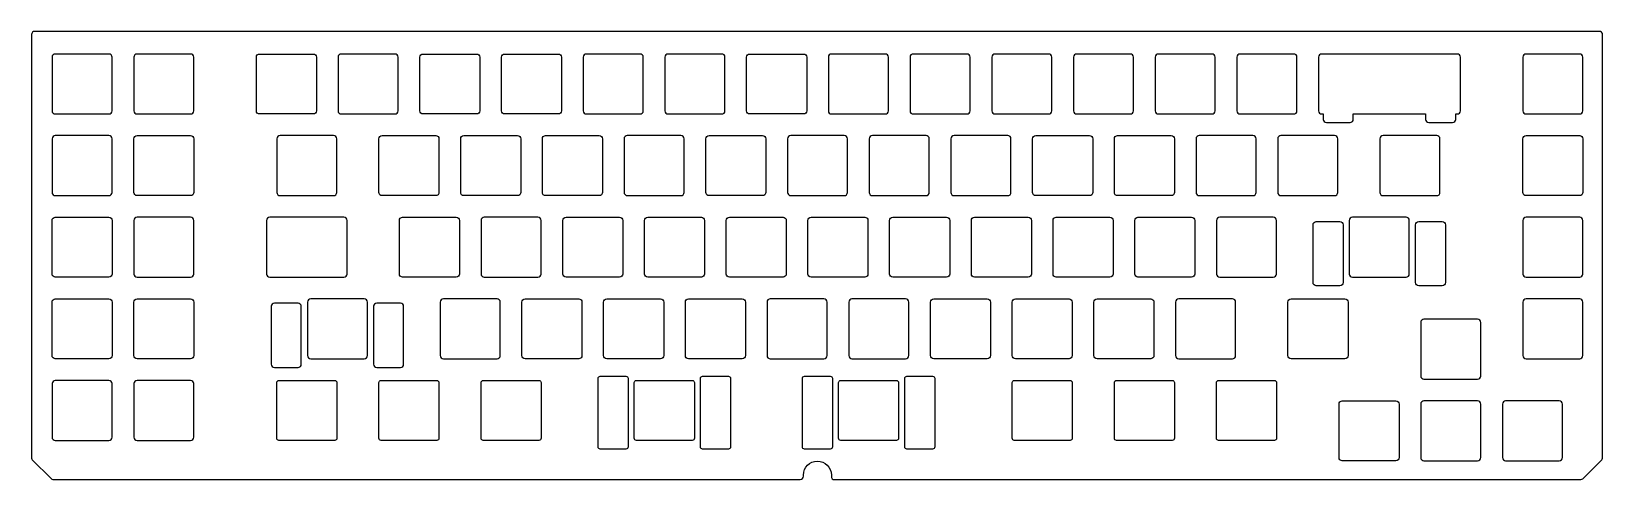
# Model space of a CAD drawing. Header units: millimetres. Extents: x -2 to 364, y -102 to 3.
import ezdxf

# ---------------------------------------------------------------- set-up
doc = ezdxf.new("R2010")
doc.units = ezdxf.units.MM
doc.layers.get('0').update_dxf_attribs({"linetype": 'CONTINUOUS'})

msp = doc.modelspace()

# ---------------------------------------------------------------- linework, layer by layer
for points in [[(358.96, -101.87, 0.16404), (359.39, -101.66), (363.8, -97.24, 0.147897), (364.01, -96.86), (364.01, 2, 0.414214), (363.26, 2.75), (-1.54, 2.75, 0.414214), (-2.29, 2), (-2.29, -96.86, 0.147922), (-2.09, -97.24), (2.28, -101.61, 0.14793), (2.66, -101.81), (176.95, -101.81, 0.414214), (177.7, -101.06), (177.7, -100.81, -1), (184.2, -100.81), (184.2, -101.12, 0.414214), (184.95, -101.87)], [(3.28, -2.53, 0.414214), (2.52, -3.28), (2.52, -15.78, 0.414214), (3.28, -16.53), (15.78, -16.53, 0.414214), (16.52, -15.78), (16.52, -3.28, 0.414214), (15.78, -2.53)], [(34.83, -16.53, 0.414214), (35.58, -15.78), (35.58, -3.28, 0.414214), (34.83, -2.53), (22.32, -2.53, 0.414214), (21.58, -3.28), (21.58, -15.78, 0.414214), (22.32, -16.53)], [(63.4, -16.53), (50.9, -16.53, -0.414214), (50.15, -15.78), (50.15, -3.28, -0.414214), (50.9, -2.53), (63.4, -2.53, -0.414214), (64.15, -3.28), (64.15, -15.78, -0.414214)], [(69.95, -2.53, 0.414214), (69.2, -3.28), (69.2, -15.78, 0.414214), (69.95, -16.53), (82.45, -16.53, 0.414214), (83.2, -15.78), (83.2, -3.28, 0.414214), (82.45, -2.53)], [(88.25, -3.28, -0.414214), (89, -2.53), (101.5, -2.53, -0.414214), (102.25, -3.28), (102.25, -15.78, -0.414214), (101.5, -16.53), (89, -16.53, -0.414214), (88.25, -15.78)], [(107.3, -3.28, -0.414214), (108.05, -2.53), (120.55, -2.53, -0.414214), (121.3, -3.28), (121.3, -15.78, -0.414214), (120.55, -16.53), (108.05, -16.53, -0.414214), (107.3, -15.78)], [(126.35, -15.78, 0.414214), (127.1, -16.53), (139.6, -16.53, 0.414214), (140.35, -15.78), (140.35, -3.28, 0.414214), (139.6, -2.53), (127.1, -2.53, 0.414214), (126.35, -3.28)], [(145.4, -3.28), (145.4, -15.78, 0.414214), (146.15, -16.53), (158.65, -16.53, 0.414214), (159.4, -15.78), (159.4, -3.28, 0.414214), (158.65, -2.53), (146.15, -2.53, 0.414214)], [(165.2, -2.53), (177.7, -2.53, -0.414214), (178.45, -3.28), (178.45, -15.78, -0.414214), (177.7, -16.53), (165.2, -16.53, -0.414214), (164.45, -15.78), (164.45, -3.28, -0.414214)], [(183.5, -3.28), (183.5, -15.78, 0.414214), (184.25, -16.53), (196.75, -16.53, 0.414214), (197.5, -15.78), (197.5, -3.28, 0.414214), (196.75, -2.53), (184.25, -2.53, 0.414214)], [(203.3, -2.53, 0.414214), (202.55, -3.28), (202.55, -15.78, 0.414214), (203.3, -16.53), (215.8, -16.53, 0.414214), (216.55, -15.78), (216.55, -3.28, 0.414214), (215.8, -2.53)], [(222.35, -2.53, 0.414214), (221.6, -3.28), (221.6, -15.78, 0.414214), (222.35, -16.53), (234.85, -16.53, 0.414214), (235.6, -15.78), (235.6, -3.28, 0.414214), (234.85, -2.53)], [(253.9, -2.53), (241.4, -2.53, 0.414214), (240.65, -3.28), (240.65, -15.78, 0.414214), (241.4, -16.53), (253.9, -16.53, 0.414214), (254.65, -15.78), (254.65, -3.28, 0.414214)], [(259.7, -15.78, 0.414214), (260.45, -16.53), (272.95, -16.53, 0.414214), (273.7, -15.78), (273.7, -3.28, 0.414214), (272.95, -2.53), (260.45, -2.53, 0.414214), (259.7, -3.28)], [(292, -2.53), (279.5, -2.53, 0.414214), (278.75, -3.28), (278.75, -15.78, 0.414214), (279.5, -16.53), (292, -16.53, 0.414214), (292.75, -15.78), (292.75, -3.28, 0.414214)], [(305.89, -17.78), (305.89, -16.53), (322.76, -16.53), (322.76, -17.78, 0.414214), (323.51, -18.53), (329.01, -18.53, 0.414214), (329.76, -17.78), (329.76, -16.53), (330.1, -16.53, 0.414214), (330.85, -15.78), (330.85, -3.28, 0.414214), (330.1, -2.53), (298.55, -2.53, 0.414214), (297.8, -3.28), (297.8, -15.78, 0.414214), (298.55, -16.53), (298.89, -16.53), (298.89, -17.78, 0.414214), (299.64, -18.53), (305.14, -18.53, 0.414214)], [(345.42, -15.78, 0.414214), (346.18, -16.53), (358.67, -16.53, 0.414214), (359.42, -15.78), (359.42, -3.28, 0.414214), (358.67, -2.53), (346.18, -2.53, 0.414214), (345.42, -3.28)], [(2.52, -22.32), (2.52, -34.83, 0.414214), (3.28, -35.58), (15.78, -35.58, 0.414214), (16.52, -34.83), (16.52, -22.32, 0.414214), (15.78, -21.58), (3.28, -21.58, 0.414214)], [(34.83, -21.58, -0.414214), (35.58, -22.32), (35.58, -34.83, -0.414214), (34.83, -35.58), (22.32, -35.58, -0.414214), (21.58, -34.83), (21.58, -22.32, -0.414214), (22.32, -21.58)], [(55.66, -21.58, 0.414214), (54.91, -22.32), (54.91, -34.83, 0.414214), (55.66, -35.58), (68.16, -35.58, 0.414214), (68.91, -34.83), (68.91, -22.32, 0.414214), (68.16, -21.58)], [(92.72, -22.32), (92.72, -34.83, -0.414214), (91.97, -35.58), (79.47, -35.58, -0.414214), (78.72, -34.83), (78.72, -22.32, -0.414214), (79.47, -21.58), (91.97, -21.58, -0.414214)], [(98.53, -35.58, -0.414214), (97.78, -34.83), (97.78, -22.32, -0.414214), (98.53, -21.58), (111.03, -21.58, -0.414214), (111.78, -22.32), (111.78, -34.83, -0.414214), (111.03, -35.58)], [(130.82, -34.83, -0.414214), (130.07, -35.58), (117.58, -35.58, -0.414214), (116.83, -34.83), (116.83, -22.32, -0.414214), (117.58, -21.58), (130.07, -21.58, -0.414214), (130.82, -22.32)], [(149.12, -35.58, 0.414214), (149.88, -34.83), (149.88, -22.32, 0.414214), (149.12, -21.58), (136.62, -21.58, 0.414214), (135.88, -22.32), (135.88, -34.83, 0.414214), (136.62, -35.58)], [(168.93, -34.83, -0.414214), (168.18, -35.58), (155.68, -35.58, -0.414214), (154.93, -34.83), (154.93, -22.32, -0.414214), (155.68, -21.58), (168.18, -21.58, -0.414214), (168.93, -22.32)], [(173.98, -22.32), (173.98, -34.83, 0.414214), (174.72, -35.58), (187.22, -35.58, 0.414214), (187.97, -34.83), (187.97, -22.32, 0.414214), (187.22, -21.58), (174.72, -21.58, 0.414214)], [(193.03, -34.83, 0.414214), (193.78, -35.58), (206.28, -35.58, 0.414214), (207.03, -34.83), (207.03, -22.32, 0.414214), (206.28, -21.58), (193.78, -21.58, 0.414214), (193.03, -22.32)], [(212.07, -34.83, 0.414214), (212.82, -35.58), (225.32, -35.58, 0.414214), (226.08, -34.83), (226.08, -22.32, 0.414214), (225.32, -21.58), (212.82, -21.58, 0.414214), (212.07, -22.32)], [(231.88, -21.58), (244.38, -21.58, -0.414214), (245.13, -22.32), (245.13, -34.83, -0.414214), (244.38, -35.58), (231.88, -35.58, -0.414214), (231.12, -34.83), (231.12, -22.32, -0.414214)], [(250.18, -22.32, -0.414214), (250.93, -21.58), (263.43, -21.58, -0.414214), (264.18, -22.32), (264.18, -34.83, -0.414214), (263.43, -35.58), (250.93, -35.58, -0.414214), (250.18, -34.83)], [(269.98, -21.58, 0.414214), (269.23, -22.32), (269.23, -34.83, 0.414214), (269.98, -35.58), (282.48, -35.58, 0.414214), (283.23, -34.83), (283.23, -22.32, 0.414214), (282.48, -21.58)], [(301.52, -21.58), (289.02, -21.58, 0.414214), (288.27, -22.32), (288.27, -34.83, 0.414214), (289.02, -35.58), (301.52, -35.58, 0.414214), (302.27, -34.83), (302.27, -22.32, 0.414214)], [(312.09, -22.32), (312.09, -34.83, 0.414214), (312.84, -35.58), (325.34, -35.58, 0.414214), (326.09, -34.83), (326.09, -22.32, 0.414214), (325.34, -21.58), (312.84, -21.58, 0.414214)], [(358.67, -35.58), (346.18, -35.58, -0.414214), (345.42, -34.83), (345.42, -22.32, -0.414214), (346.18, -21.58), (358.67, -21.58, -0.414214), (359.42, -22.32), (359.42, -34.83, -0.414214)], [(16.52, -41.38), (16.52, -53.88, -0.414214), (15.78, -54.63), (3.28, -54.63, -0.414214), (2.52, -53.88), (2.52, -41.38, -0.414214), (3.28, -40.63), (15.78, -40.63, -0.414214)], [(35.58, -41.38, 0.414214), (34.83, -40.63), (22.32, -40.63, 0.414214), (21.58, -41.38), (21.58, -53.88, 0.414214), (22.32, -54.63), (34.83, -54.63, 0.414214), (35.58, -53.88)], [(53.28, -54.63), (70.54, -54.63, 0.414214), (71.29, -53.88), (71.29, -41.38, 0.414214), (70.54, -40.63), (53.59, -40.63), (53.28, -40.63, 0.414214), (52.53, -41.38), (52.53, -53.88, 0.414214)], [(84.24, -40.63), (96.74, -40.63, -0.414214), (97.49, -41.38), (97.49, -53.88, -0.414214), (96.74, -54.63), (84.24, -54.63, -0.414214), (83.49, -53.88), (83.49, -41.38, -0.414214)], [(115.79, -40.63), (103.29, -40.63, 0.414214), (102.54, -41.38), (102.54, -53.88, 0.414214), (103.29, -54.63), (115.79, -54.63, 0.414214), (116.54, -53.88), (116.54, -41.38, 0.414214)], [(121.59, -53.88), (121.59, -41.38, -0.414214), (122.34, -40.63), (134.84, -40.63, -0.414214), (135.59, -41.38), (135.59, -53.88, -0.414214), (134.84, -54.63), (122.34, -54.63, -0.414214)], [(154.64, -41.38), (154.64, -53.88, -0.414214), (153.89, -54.63), (141.39, -54.63, -0.414214), (140.64, -53.88), (140.64, -41.38, -0.414214), (141.39, -40.63), (153.89, -40.63, -0.414214)], [(160.44, -40.63), (172.94, -40.63, -0.414214), (173.69, -41.38), (173.69, -53.88, -0.414214), (172.94, -54.63), (160.44, -54.63, -0.414214), (159.69, -53.88), (159.69, -41.38, -0.414214)], [(192.74, -41.38), (192.74, -53.88, -0.414214), (191.99, -54.63), (179.49, -54.63, -0.414214), (178.74, -53.88), (178.74, -41.38, -0.414214), (179.49, -40.63), (191.99, -40.63, -0.414214)], [(211.04, -54.63), (198.54, -54.63, -0.414214), (197.79, -53.88), (197.79, -41.38, -0.414214), (198.54, -40.63), (211.04, -40.63, -0.414214), (211.79, -41.38), (211.79, -53.88, -0.414214)], [(230.09, -40.63, -0.414214), (230.84, -41.38), (230.84, -53.88, -0.414214), (230.09, -54.63), (217.59, -54.63, -0.414214), (216.84, -53.88), (216.84, -41.38, -0.414214), (217.59, -40.63)], [(236.64, -40.63), (249.14, -40.63, -0.414214), (249.89, -41.38), (249.89, -53.88, -0.414214), (249.14, -54.63), (236.64, -54.63, -0.414214), (235.89, -53.88), (235.89, -41.38, -0.414214)], [(268.94, -41.38), (268.94, -53.88, -0.414214), (268.19, -54.63), (255.69, -54.63, -0.414214), (254.94, -53.88), (254.94, -41.38, -0.414214), (255.69, -40.63), (268.19, -40.63, -0.414214)], [(273.99, -53.88, 0.414214), (274.74, -54.63), (287.24, -54.63, 0.414214), (287.99, -53.88), (287.99, -41.38, 0.414214), (287.24, -40.63), (274.74, -40.63, 0.414214), (273.99, -41.38)], [(296.51, -42.38, -0.414214), (297.26, -41.63), (302.76, -41.63, -0.414214), (303.51, -42.38), (303.51, -55.88, -0.414214), (302.76, -56.63), (297.26, -56.63, -0.414214), (296.51, -55.88)], [(304.94, -53.88, 0.414214), (305.69, -54.63), (318.19, -54.63, 0.414214), (318.94, -53.88), (318.94, -41.38, 0.414214), (318.19, -40.63), (305.69, -40.63, 0.414214), (304.94, -41.38)], [(320.38, -42.38, -0.414214), (321.13, -41.63), (326.63, -41.63, -0.414214), (327.38, -42.38), (327.38, -55.88, -0.414214), (326.63, -56.63), (321.13, -56.63, -0.414214), (320.38, -55.88)], [(345.42, -53.88, 0.414214), (346.18, -54.63), (358.67, -54.63, 0.414214), (359.42, -53.88), (359.42, -41.38, 0.414214), (358.67, -40.63), (346.18, -40.63, 0.414214), (345.42, -41.38)], [(2.52, -60.43, -0.414214), (3.28, -59.68), (15.78, -59.68, -0.414214), (16.52, -60.43), (16.52, -72.93, -0.414214), (15.78, -73.68), (3.28, -73.68, -0.414214), (2.52, -72.93)], [(34.83, -59.68, -0.414214), (35.58, -60.43), (35.58, -72.93, -0.414214), (34.83, -73.68), (22.32, -73.68, -0.414214), (21.58, -72.93), (21.58, -60.43, -0.414214), (22.32, -59.68)], [(53.62, -61.42), (53.62, -74.92, 0.414214), (54.37, -75.67), (59.87, -75.67, 0.414214), (60.62, -74.92), (60.62, -61.42, 0.414214), (59.87, -60.68), (54.37, -60.68, 0.414214)], [(76.06, -72.93), (76.06, -60.43, 0.414214), (75.31, -59.68), (62.81, -59.68, 0.414214), (62.06, -60.43), (62.06, -72.93, 0.414214), (62.81, -73.68), (75.31, -73.68, 0.414214)], [(84.49, -74.92), (84.49, -61.42, 0.414214), (83.74, -60.68), (78.24, -60.68, 0.414214), (77.49, -61.42), (77.49, -74.92, 0.414214), (78.24, -75.67), (83.74, -75.67, 0.414214)], [(93.76, -59.68, 0.414214), (93.01, -60.43), (93.01, -72.93, 0.414214), (93.76, -73.68), (106.26, -73.68, 0.414214), (107.01, -72.93), (107.01, -60.43, 0.414214), (106.26, -59.68)], [(112.06, -60.43, -0.414214), (112.81, -59.68), (125.31, -59.68, -0.414214), (126.06, -60.43), (126.06, -72.93, -0.414214), (125.31, -73.68), (112.81, -73.68, -0.414214), (112.06, -72.93)], [(131.86, -73.68, -0.414214), (131.11, -72.93), (131.11, -60.43, -0.414214), (131.86, -59.68), (144.36, -59.68, -0.414214), (145.11, -60.43), (145.11, -72.93, -0.414214), (144.36, -73.68)], [(164.16, -72.93, -0.414214), (163.41, -73.68), (150.91, -73.68, -0.414214), (150.16, -72.93), (150.16, -60.43, -0.414214), (150.91, -59.68), (163.41, -59.68, -0.414214), (164.16, -60.43)], [(169.96, -73.68), (182.46, -73.68, 0.414214), (183.21, -72.93), (183.21, -60.43, 0.414214), (182.46, -59.68), (169.96, -59.68, 0.414214), (169.21, -60.43), (169.21, -72.93, 0.414214)], [(189.01, -73.68), (201.51, -73.68, 0.414214), (202.26, -72.93), (202.26, -60.43, 0.414214), (201.51, -59.68), (189.01, -59.68, 0.414214), (188.26, -60.43), (188.26, -72.93, 0.414214)], [(207.31, -60.43, -0.414214), (208.06, -59.68), (220.56, -59.68, -0.414214), (221.31, -60.43), (221.31, -72.93, -0.414214), (220.56, -73.68), (208.06, -73.68, -0.414214), (207.31, -72.93)], [(239.61, -73.68), (227.11, -73.68, -0.414214), (226.36, -72.93), (226.36, -60.43, -0.414214), (227.11, -59.68), (239.61, -59.68, -0.414214), (240.36, -60.43), (240.36, -72.93, -0.414214)], [(245.41, -60.43, -0.414214), (246.16, -59.68), (258.66, -59.68, -0.414214), (259.41, -60.43), (259.41, -72.93, -0.414214), (258.66, -73.68), (246.16, -73.68, -0.414214), (245.41, -72.93)], [(264.46, -72.93, 0.414214), (265.21, -73.68), (277.71, -73.68, 0.414214), (278.46, -72.93), (278.46, -60.43, 0.414214), (277.71, -59.68), (265.21, -59.68, 0.414214), (264.46, -60.43)], [(291.41, -73.68, -0.414214), (290.66, -72.93), (290.66, -60.43, -0.414214), (291.41, -59.68), (303.91, -59.68, -0.414214), (304.66, -60.43), (304.66, -72.93, -0.414214), (303.91, -73.68)], [(359.42, -60.43, 0.414214), (358.67, -59.68), (346.18, -59.68, 0.414214), (345.42, -60.43), (345.42, -72.93, 0.414214), (346.18, -73.68), (358.67, -73.68, 0.414214), (359.42, -72.93)], [(334.86, -78.44, 0.414214), (335.61, -77.69), (335.61, -65.19, 0.414214), (334.86, -64.44), (322.36, -64.44, 0.414214), (321.61, -65.19), (321.61, -77.69, 0.414214), (322.36, -78.44)], [(16.52, -79.47, 0.414214), (15.78, -78.73), (3.28, -78.73, 0.414214), (2.52, -79.47), (2.52, -91.97, 0.414214), (3.28, -92.73), (15.78, -92.73, 0.414214), (16.52, -91.97)], [(35.58, -91.97), (35.58, -79.47, 0.414214), (34.83, -78.73), (22.32, -78.73, 0.414214), (21.58, -79.47), (21.58, -91.97, 0.414214), (22.32, -92.73), (34.83, -92.73, 0.414214)], [(68.91, -92.22, -0.414214), (68.41, -92.73), (55.41, -92.73, -0.414214), (54.91, -92.22), (54.91, -79.22, -0.414214), (55.41, -78.73), (68.41, -78.73, -0.414214), (68.91, -79.22)], [(92.72, -92.22, -0.414214), (92.22, -92.73), (79.23, -92.73, -0.414214), (78.72, -92.22), (78.72, -79.22, -0.414214), (79.23, -78.73), (92.22, -78.73, -0.414214), (92.72, -79.22)], [(116.54, -92.22, -0.414214), (116.04, -92.73), (103.04, -92.73, -0.414214), (102.54, -92.22), (102.54, -79.22, -0.414214), (103.04, -78.73), (116.04, -78.73, -0.414214), (116.54, -79.22)], [(136.82, -94.22, -0.414214), (136.32, -94.73), (130.32, -94.73, -0.414214), (129.82, -94.22), (129.82, -78.22, -0.414214), (130.32, -77.73), (136.32, -77.73, -0.414214), (136.82, -78.22)], [(152.26, -92.22, -0.414214), (151.76, -92.73), (138.76, -92.73, -0.414214), (138.26, -92.22), (138.26, -79.22, -0.414214), (138.76, -78.73), (151.76, -78.73, -0.414214), (152.26, -79.22)], [(160.69, -94.22, -0.414214), (160.19, -94.73), (154.19, -94.73, -0.414214), (153.69, -94.22), (153.69, -78.22, -0.414214), (154.19, -77.73), (160.19, -77.73, -0.414214), (160.69, -78.22)], [(184.44, -94.22, -0.414214), (183.94, -94.73), (177.94, -94.73, -0.414214), (177.44, -94.22), (177.44, -78.22, -0.414214), (177.94, -77.73), (183.94, -77.73, -0.414214), (184.44, -78.22)], [(199.88, -92.22, -0.414214), (199.38, -92.73), (186.38, -92.73, -0.414214), (185.88, -92.22), (185.88, -79.22, -0.414214), (186.38, -78.73), (199.38, -78.73, -0.414214), (199.88, -79.22)], [(208.32, -94.22, -0.414214), (207.82, -94.73), (201.82, -94.73, -0.414214), (201.32, -94.22), (201.32, -78.22, -0.414214), (201.82, -77.73), (207.82, -77.73, -0.414214), (208.32, -78.22)], [(240.36, -92.22, -0.414214), (239.86, -92.73), (226.86, -92.73, -0.414214), (226.36, -92.22), (226.36, -79.22, -0.414214), (226.86, -78.73), (239.86, -78.73, -0.414214), (240.36, -79.22)], [(264.18, -92.22, -0.414214), (263.68, -92.73), (250.68, -92.73, -0.414214), (250.18, -92.22), (250.18, -79.22, -0.414214), (250.68, -78.73), (263.68, -78.73, -0.414214), (264.18, -79.22)], [(287.99, -92.22, -0.414214), (287.49, -92.73), (274.49, -92.73, -0.414214), (273.99, -92.22), (273.99, -79.22, -0.414214), (274.49, -78.73), (287.49, -78.73, -0.414214), (287.99, -79.22)], [(316.56, -84.24), (316.56, -96.74, -0.414214), (315.81, -97.49), (303.31, -97.49, -0.414214), (302.56, -96.74), (302.56, -84.24, -0.414214), (303.31, -83.49), (315.81, -83.49, -0.414214)], [(322.36, -83.49, 0.414214), (321.61, -84.24), (321.61, -96.74, 0.414214), (322.36, -97.49), (334.86, -97.49, 0.414214), (335.61, -96.74), (335.61, -84.24, 0.414214), (334.86, -83.49)], [(340.66, -96.74, 0.414214), (341.41, -97.49), (353.91, -97.49, 0.414214), (354.66, -96.74), (354.66, -84.24, 0.414214), (353.91, -83.49), (341.41, -83.49, 0.414214), (340.66, -84.24)]]:
    msp.add_lwpolyline(points, format="xyb", close=True)

doc.saveas('drawing.dxf')
